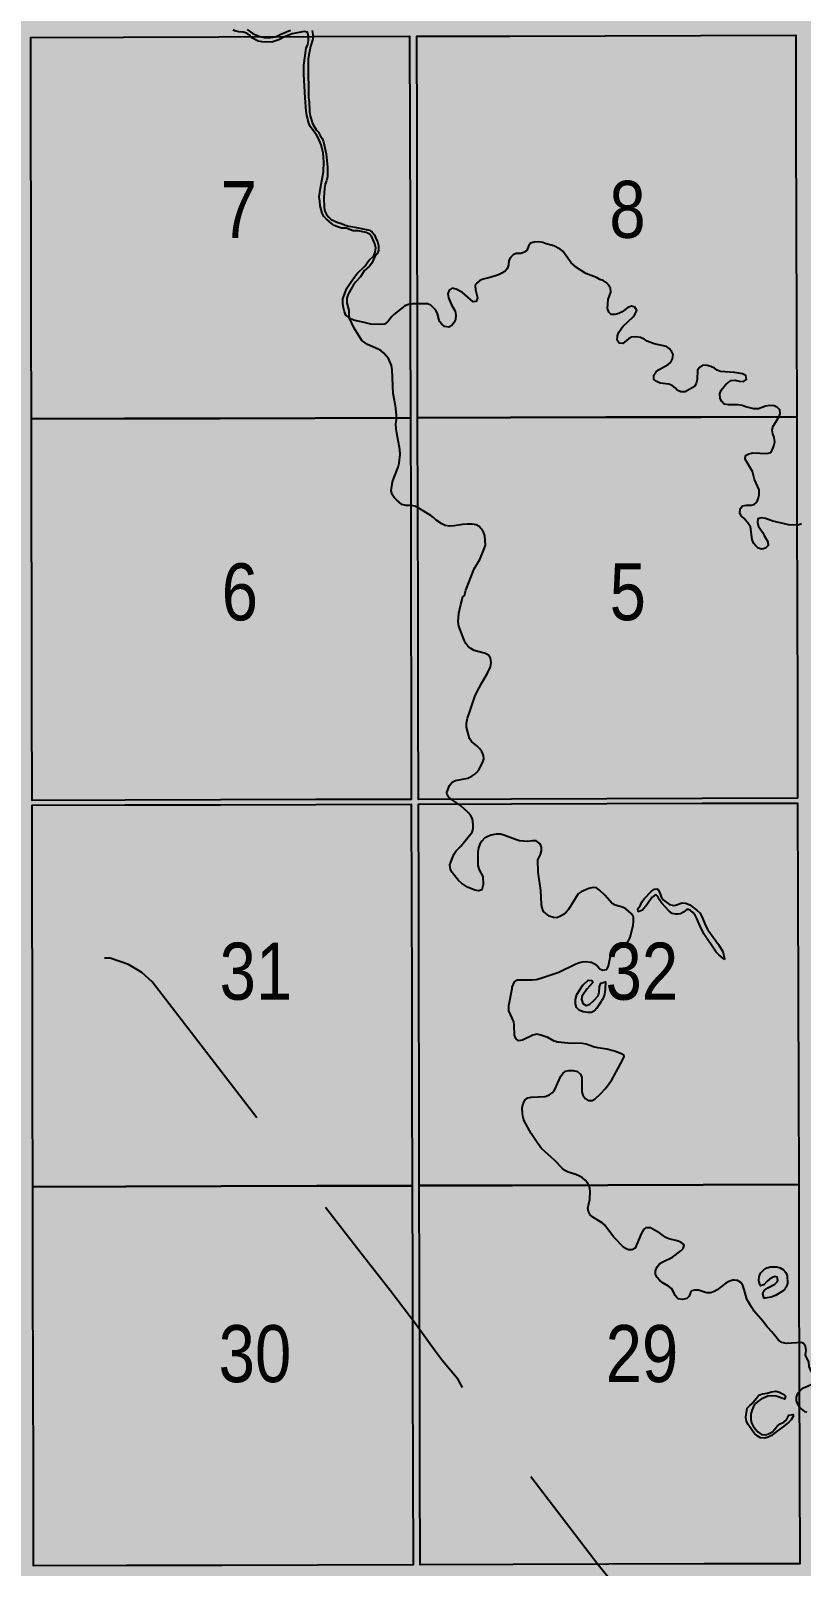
# Model space of a CAD drawing. Extents: x 403018 to 417191, y 6033193 to 6042673.
# Drawn here: x 415010.3 to 415118.5, y 6037482.8 to 6037698.4 of the extents above; entities that cross this region are included whole.
import ezdxf

# ---------------------------------------------------------------- set-up
doc = ezdxf.new("R2010")
doc.units = 0
doc.header["$LTSCALE"] = 5
doc.linetypes.add('DASHED2', pattern=[9.525, 6.35, -3.175])
for name, color, linetype in [('Quarters', 8, 'Continuous'), ('RoadSeg', 57, 'DASHED2'), ('T-WATER', 160, 'Continuous')]:
    doc.layers.add(name, color=color, linetype=linetype)
doc.layers.add('ROUTE-MAP-BACKGROUND-H', color=7, linetype='Continuous', true_color=0xf0ebff)
doc.styles.add('120', font='ARIALN.TTF', dxfattribs={"height": 13})

msp = doc.modelspace()

# ---------------------------------------------------------------- hatches: boundary and pattern name
at = {"layer": 'ROUTE-MAP-BACKGROUND-H'}
h = msp.add_hatch(color=256, dxfattribs=at)
h.dxf.hatch_style = 1
h.paths.add_polyline_path([(412923.423, 6037807.465), (416092.9, 6037807.465), (416092.9, 6035965.758), (412923.423, 6035965.758)])

# ---------------------------------------------------------------- linework, layer by layer
at = {"layer": 'Quarters'}
for points in [[(415023.476, 6037643.93), (415010.423, 6037643.893), (415010.399, 6037657.283), (415010.383, 6037666.492), (415010.375, 6037670.674), (415010.351, 6037684.065), (415010.327, 6037697.455), (415023.374, 6037697.493), (415036.756, 6037697.531), (415050.138, 6037697.569), (415063.52, 6037697.608), (415063.549, 6037684.217), (415063.579, 6037670.826), (415063.608, 6037657.436), (415063.637, 6037644.045), (415050.25, 6037644.007), (415036.863, 6037643.968), (415023.476, 6037643.93)], [(415077.693, 6037644.085), (415064.641, 6037644.048), (415064.612, 6037657.439), (415064.583, 6037670.829), (415064.554, 6037684.22), (415064.525, 6037697.611), (415077.572, 6037697.648), (415090.954, 6037697.686), (415104.336, 6037697.724), (415117.718, 6037697.763), (415117.752, 6037684.372), (415117.786, 6037670.981), (415117.82, 6037657.59), (415117.854, 6037644.2), (415104.467, 6037644.162), (415091.08, 6037644.124), (415077.693, 6037644.085)], [(415023.577, 6037590.367), (415010.52, 6037590.33), (415010.52, 6037590.662), (415010.496, 6037603.721), (415010.472, 6037617.111), (415010.448, 6037630.502), (415010.423, 6037643.893), (415023.476, 6037643.93), (415036.863, 6037643.968), (415050.25, 6037644.007), (415063.637, 6037644.045), (415063.665, 6037630.654), (415063.694, 6037617.264), (415063.724, 6037603.873), (415063.752, 6037590.482), (415050.361, 6037590.444), (415036.969, 6037590.406), (415023.577, 6037590.367)], [(415077.814, 6037590.523), (415064.757, 6037590.485), (415064.728, 6037603.876), (415064.699, 6037617.266), (415064.67, 6037630.657), (415064.641, 6037644.048), (415077.693, 6037644.085), (415091.08, 6037644.124), (415104.467, 6037644.162), (415117.854, 6037644.2), (415117.887, 6037630.809), (415117.921, 6037617.418), (415117.955, 6037604.027), (415117.989, 6037590.637), (415104.597, 6037590.599), (415091.206, 6037590.561), (415077.814, 6037590.523)], [(415023.684, 6037536.131), (415010.621, 6037536.093), (415010.596, 6037549.484), (415010.57, 6037562.875), (415010.546, 6037576.268), (415010.521, 6037589.66), (415023.578, 6037589.698), (415036.97, 6037589.736), (415050.362, 6037589.774), (415063.754, 6037589.813), (415063.784, 6037576.42), (415063.814, 6037563.027), (415063.845, 6037549.637), (415063.876, 6037536.246), (415050.478, 6037536.208), (415037.081, 6037536.169), (415023.684, 6037536.131)], [(415077.942, 6037536.287), (415064.88, 6037536.249), (415064.849, 6037549.64), (415064.818, 6037563.03), (415064.788, 6037576.423), (415064.758, 6037589.816), (415077.815, 6037589.853), (415091.207, 6037589.891), (415104.599, 6037589.929), (415117.99, 6037589.967), (415118.026, 6037576.575), (415118.061, 6037563.182), (415118.097, 6037549.792), (415118.134, 6037536.401), (415104.737, 6037536.363), (415091.34, 6037536.325), (415077.942, 6037536.287)], [(415023.79, 6037482.903), (415010.722, 6037482.865), (415010.697, 6037495.921), (415010.672, 6037509.312), (415010.647, 6037522.703), (415010.621, 6037536.093), (415023.684, 6037536.131), (415037.081, 6037536.169), (415050.478, 6037536.208), (415063.876, 6037536.246), (415063.906, 6037522.856), (415063.937, 6037509.465), (415063.968, 6037496.074), (415063.998, 6037483.018), (415050.596, 6037482.98), (415037.193, 6037482.941), (415023.79, 6037482.903)], [(415078.07, 6037483.059), (415065.003, 6037483.021), (415064.972, 6037496.077), (415064.942, 6037509.468), (415064.911, 6037522.858), (415064.88, 6037536.249), (415077.942, 6037536.287), (415091.34, 6037536.325), (415104.737, 6037536.363), (415118.134, 6037536.401), (415118.17, 6037523.01), (415118.206, 6037509.62), (415118.243, 6037496.229), (415118.278, 6037483.173), (415104.875, 6037483.135), (415091.473, 6037483.097), (415078.07, 6037483.059)]]:
    msp.add_lwpolyline(points, close=True, dxfattribs=at)
at = {"layer": 'RoadSeg', "flags": 128}
msp.add_lwpolyline([(415127.622, 6037433.178), (415124.571, 6037434.413), (415123.705, 6037434.846), (415123.306, 6037435.278), (415123.172, 6037435.612), (415123.102, 6037436.075), (415123.072, 6037437.043), (415123.306, 6037438.342), (415123.172, 6037439.042), (415121.874, 6037441.239), (415120.375, 6037443.004), (415117.478, 6037447.1), (415115.28, 6037449.731), (415106.223, 6037461.819), (415105.523, 6037462.385), (415102.293, 6037466.914), (415099.762, 6037470.244), (415095.334, 6037475.971), (415092.803, 6037479.568), (415089.939, 6037483.064), (415077.351, 6037499.514), (415077.218, 6037499.947), (415072.456, 6037506.241), (415071.158, 6037507.506), (415070.325, 6037509.038), (415068.127, 6037511.635), (415066.995, 6037513.167), (415064.498, 6037516.664), (415060.768, 6037521.526), (415058.604, 6037524.356), (415056.373, 6037527.153), (415027.368, 6037564.882), (415025.903, 6037566.181), (415024.038, 6037567.313), (415021.474, 6037568.179), (415018.943, 6037568.179), (415017.278, 6037567.446), (415012.716, 6037563.85), (415011.085, 6037562.651), (415010.652, 6037562.485), (415005.956, 6037558.921), (415002.926, 6037557.157), (415001.794, 6037556.99), (415001.261, 6037557.123), (414991.804, 6037561.852), (414987.142, 6037564.116), (414986.01, 6037564.716), (414983.179, 6037565.981), (414981.781, 6037566.647), (414980.382, 6037567.113), (414972.688, 6037571.477), (414968.874, 6037573.034), (414964.598, 6037574.439), (414959.07, 6037576.804), (414955.707, 6037578.835), (414951.178, 6037581.999), (414948.314, 6037584.296), (414945.15, 6037586.56), (414939.889, 6037589.558), (414939.589, 6037589.791), (414938.657, 6037590.923), (414937.825, 6037592.122), (414936.925, 6037593.221), (414934.561, 6037595.718), (414934.395, 6037596.351), (414934.062, 6037596.684), (414933.928, 6037599.548), (414934.128, 6037608.072), (414933.262, 6037610.137), (414930.166, 6037612.768), (414928.833, 6037616.431), (414927.801, 6037620.926), (414923.972, 6037626.554)], dxfattribs=at)
at = {"layer": 'T-WATER'}
for points in [[(415049.819, 6037698.414), (415049.936, 6037697.867), (415049.933, 6037697.568), (415049.929, 6037697.207), (415049.607, 6037696.156), (415049.372, 6037695.028), (415049.297, 6037694.405), (415049.262, 6037693.04), (415049.3, 6037689.628), (415049.335, 6037688.998), (415049.438, 6037688.398), (415049.447, 6037687.046), (415049.545, 6037686.453), (415049.878, 6037685.377), (415050.397, 6037684.501), (415050.74, 6037684.143), (415050.966, 6037683.689), (415051.241, 6037683.285), (415051.445, 6037682.803), (415051.791, 6037681.101), (415051.99, 6037679.248), (415051.973, 6037677.914), (415051.865, 6037677.329), (415051.675, 6037676.839), (415051.57, 6037676.266), (415051.494, 6037674.957), (415051.499, 6037673.578), (415051.638, 6037673.048), (415051.868, 6037672.581), (415052.169, 6037672.209), (415052.521, 6037671.886), (415053.443, 6037671.456), (415053.976, 6037671.31), (415054.448, 6037671.113), (415054.98, 6037670.95), (415055.836, 6037670.804), (415057.883, 6037670.409), (415058.257, 6037670.1), (415058.596, 6037669.732), (415058.766, 6037669.234), (415059.024, 6037668.798), (415059.131, 6037668.236), (415059.146, 6037667.562), (415058.946, 6037667.06), (415058.637, 6037666.678), (415058.196, 6037665.742), (415057.875, 6037665.355), (415057.128, 6037664.699), (415056.609, 6037663.821), (415055.941, 6037663.109), (415055.644, 6037662.713), (415054.868, 6037661.402), (415054.725, 6037660.845), (415054.696, 6037660.174), (415055.005, 6037659.122), (415054.988, 6037658.494), (415055.044, 6037658.116), (415054.574, 6037658.459), (415054.358, 6037658.917), (415054.224, 6037659.47), (415054.141, 6037660.076), (415054.151, 6037660.75), (415054.323, 6037661.28), (415054.717, 6037662.269), (415055.257, 6037663.11), (415055.86, 6037663.921), (415056.153, 6037664.297), (415057.219, 6037665.328), (415057.771, 6037666.143), (415058.502, 6037666.801), (415058.684, 6037667.32), (415058.761, 6037667.933), (415058.624, 6037668.498), (415058.194, 6037669.453), (415057.883, 6037669.815), (415057.433, 6037670.065), (415056.279, 6037670.28), (415055.615, 6037670.295), (415054.608, 6037670.659), (415053.953, 6037670.695), (415053.515, 6037670.797), (415052.932, 6037671.057), (415052.538, 6037671.34), (415051.81, 6037671.969), (415051.491, 6037672.328), (415051.256, 6037672.774), (415050.937, 6037673.812), (415050.92, 6037674.462), (415050.839, 6037675.07), (415051, 6037676.283), (415051.449, 6037678.602), (415051.482, 6037679.966), (415051.376, 6037681.24), (415051.113, 6037682.382), (415050.683, 6037683.337), (415050.435, 6037683.775), (415049.564, 6037684.938), (415049.386, 6037685.431), (415049.091, 6037686.515), (415048.996, 6037687.104), (415048.835, 6037688.96), (415048.667, 6037692.225), (415048.676, 6037693.546), (415049.005, 6037695.955), (415049.209, 6037696.449), (415049.33, 6037697.012), (415049.299, 6037697.567), (415049.165, 6037698.175), (415048.728, 6037698.301), (415047.034, 6037697.944), (415045.945, 6037697.557), (415045.154, 6037697.122), (415044.155, 6037696.774), (415042.84, 6037696.816), (415042.267, 6037696.927), (415041.351, 6037697.382), (415041.219, 6037697.543), (415041.046, 6037697.756), (415040.662, 6037698.037), (415040.166, 6037698.211), (415039.52, 6037698.231), (415038.981, 6037698.375), (415038.735, 6037698.541)], [(415040.69, 6037698.547), (415041.548, 6037697.974), (415042.649, 6037697.548), (415043.113, 6037697.45), (415043.736, 6037697.415), (415044.351, 6037697.474), (415044.646, 6037697.553), (415044.894, 6037697.62), (415045.338, 6037697.862), (415046.81, 6037698.454)], [(415093.369, 6037658.923), (415092.887, 6037658.695), (415092.376, 6037658.541), (415091.806, 6037658.552), (415091.471, 6037658.899), (415091.295, 6037659.402), (415091.32, 6037660.025), (415091.405, 6037660.661), (415091.769, 6037661.673), (415091.704, 6037662.27), (415091.43, 6037662.68), (415091.101, 6037663.042), (415090.711, 6037663.321), (415090.198, 6037663.479), (415089.771, 6037663.749), (415088.272, 6037664.313), (415086.967, 6037665.163), (415086.218, 6037665.829), (415085.034, 6037667.442), (415084.654, 6037667.727), (415083.768, 6037668.188), (415082.689, 6037668.466), (415082.198, 6037668.66), (415081.615, 6037668.767), (415080.981, 6037668.73), (415080.472, 6037668.564), (415080.207, 6037668.138), (415080.023, 6037667.652), (415079.644, 6037667.317), (415079.141, 6037667.127), (415078.497, 6037667.134), (415078.053, 6037666.912), (415077.693, 6037666.577), (415077.453, 6037666.133), (415077.38, 6037665.512), (415077.2, 6037664.983), (415076.893, 6037664.608), (415076.477, 6037664.337), (415075.982, 6037664.141), (415074.955, 6037663.798), (415073.839, 6037663.529), (415073.358, 6037663.325), (415072.998, 6037663.008), (415072.716, 6037662.614), (415072.788, 6037662.008), (415073.035, 6037660.906), (415072.872, 6037660.369), (415072.418, 6037660.333), (415070.959, 6037661.636), (415070.063, 6037662.117), (415069.51, 6037662.238), (415069.048, 6037661.988), (415068.882, 6037661.475), (415068.992, 6037660.894), (415069.406, 6037659.895), (415069.898, 6037659.032), (415070.012, 6037658.479), (415069.967, 6037657.831), (415069.733, 6037657.387), (415069.436, 6037657.002), (415069, 6037656.758), (415068.414, 6037656.87), (415068.022, 6037657.177), (415067.729, 6037657.573), (415067.428, 6037658.656), (415067.194, 6037659.139), (415066.518, 6037659.851), (415066.034, 6037660.046), (415063.956, 6037660.063), (415063.716, 6037660.024)], [(415063.716, 6037660.024), (415063.36, 6037659.966), (415062.862, 6037659.77), (415061.321, 6037658.559), (415060.983, 6037658.229), (415060.446, 6037657.547)], [(415110.688, 6037638.776), (415111.134, 6037639.002), (415111.7, 6037639.126), (415113.645, 6037639.048), (415114.202, 6037639.179), (415114.446, 6037639.611), (415114.648, 6037640.134), (415114.776, 6037640.682), (415114.715, 6037641.307), (415114.527, 6037641.79), (415114.415, 6037642.339), (415114.544, 6037642.892), (415115.326, 6037644.161), (415115.541, 6037644.619), (415115.474, 6037645.159), (415115.147, 6037645.506), (415114.709, 6037645.739), (415114.063, 6037645.771), (415113.479, 6037645.683), (415112.484, 6037645.332), (415111.844, 6037645.327), (415110.713, 6037645.586), (415110.212, 6037645.77), (415109.617, 6037645.87), (415108.266, 6037645.893), (415107.661, 6037645.97), (415107.36, 6037646.348), (415107.115, 6037646.774), (415107.078, 6037647.398), (415107.27, 6037647.925), (415107.878, 6037648.672), (415108.221, 6037649.005), (415108.653, 6037649.281), (415109.237, 6037649.33), (415109.784, 6037649.196), (415110.405, 6037649.137), (415110.793, 6037649.422), (415110.72, 6037649.994), (415110.262, 6037650.21), (415109.112, 6037650.423), (415107.181, 6037650.539), (415106.701, 6037650.74), (415106.296, 6037651.02), (415105.818, 6037651.241), (415105.271, 6037651.398), (415104.657, 6037651.437), (415104.241, 6037651.152), (415103.944, 6037650.757), (415103.878, 6037649.438), (415103.757, 6037648.885), (415103.492, 6037648.451), (415102.198, 6037647.71), (415101.588, 6037647.711), (415101.094, 6037647.918), (415100.777, 6037648.279), (415100.396, 6037648.57), (415099.918, 6037648.788), (415098.693, 6037648.905), (415098.243, 6037649.155), (415097.823, 6037649.43), (415097.81, 6037650.028), (415098.095, 6037650.456), (415098.454, 6037650.799), (415099.826, 6037651.53), (415100.204, 6037651.868), (415100.442, 6037652.34), (415100.503, 6037652.94), (415100.281, 6037653.413), (415099.974, 6037653.79), (415099.558, 6037654.069), (415097.847, 6037654.415), (415096.859, 6037654.829), (415096.429, 6037655.1), (415095.929, 6037655.304), (415095.336, 6037655.421), (415094.688, 6037655.364), (415094.224, 6037655.122), (415093.459, 6037654.468), (415092.918, 6037654.51), (415092.667, 6037654.944), (415092.716, 6037655.538), (415092.88, 6037656.084), (415093.468, 6037656.885), (415094.893, 6037658.235), (415095.17, 6037658.653), (415095.396, 6037659.123), (415095.13, 6037659.571), (415094.643, 6037659.747), (415094.163, 6037659.519), (415093.369, 6037658.923)], [(415060.446, 6037657.547), (415060.385, 6037657.468), (415059.97, 6037657.186), (415059.358, 6037657.139), (415058.065, 6037657.215), (415056.954, 6037657.466), (415055.834, 6037657.721), (415055.328, 6037657.899), (415055.044, 6037658.116)], [(415069.188, 6037580.98), (415069.186, 6037581.305), (415069.515, 6037582.285), (415069.764, 6037582.836), (415070.045, 6037583.236), (415070.721, 6037583.906), (415072.303, 6037585.854), (415072.434, 6037586.351), (415072.446, 6037586.922), (415072.338, 6037587.744), (415072.097, 6037588.181), (415071.768, 6037588.61), (415070.64, 6037589.601), (415069.368, 6037590.505), (415068.977, 6037590.859), (415068.743, 6037591.308), (415068.762, 6037591.455), (415069.138, 6037592.442), (415069.507, 6037592.916), (415069.975, 6037593.115), (415071.712, 6037593.451), (415072.231, 6037593.718), (415072.658, 6037594.026), (415073.009, 6037594.348), (415073.288, 6037594.743), (415073.752, 6037595.624), (415073.937, 6037596.156), (415073.894, 6037596.655), (415073.647, 6037597.212), (415073.344, 6037597.609), (415072.972, 6037597.982), (415072.223, 6037598.613), (415071.94, 6037599.044), (415071.52, 6037600.624), (415071.498, 6037601.186), (415071.626, 6037601.866), (415072.005, 6037602.939), (415072.682, 6037604.944), (415072.908, 6037605.448), (415073.635, 6037606.853), (415074.453, 6037608.176), (415074.894, 6037609.075), (415074.967, 6037609.704), (415074.874, 6037610.312), (415074.581, 6037610.731), (415074.149, 6037610.981), (415072.56, 6037611.394), (415072.089, 6037611.656), (415071.708, 6037611.979), (415071.403, 6037612.364), (415071.192, 6037612.817), (415070.439, 6037614.82), (415070.342, 6037615.462), (415070.43, 6037616.628), (415070.7, 6037617.848), (415071.005, 6037618.914), (415071.219, 6037619.117), (415071.393, 6037619.85), (415072.577, 6037622.869), (415073.357, 6037624.166), (415074.005, 6037625.641), (415074.147, 6037626.172), (415074.09, 6037627.518), (415073.894, 6037627.987), (415073.621, 6037628.415), (415073.284, 6037628.782), (415072.863, 6037629.039), (415072.275, 6037629.118), (415071.604, 6037629.121), (415070.953, 6037629.072), (415069.77, 6037628.878), (415069.132, 6037628.857), (415068.527, 6037628.95), (415068.039, 6037629.168), (415067.221, 6037629.7), (415066.878, 6037630.047), (415066.495, 6037630.33), (415064.728, 6037631.402), (415064.252, 6037631.627), (415063.675, 6037631.746), (415062.997, 6037631.741), (415062.426, 6037631.882), (415061.668, 6037632.516), (415061.347, 6037632.858), (415061.078, 6037633.26), (415060.95, 6037633.797), (415061.136, 6037635.039), (415061.283, 6037635.588), (415061.914, 6037637.098), (415062.049, 6037637.663), (415062.209, 6037638.908), (415062.166, 6037639.582), (415061.721, 6037641.873), (415061.644, 6037642.495), (415061.601, 6037643.137), (415061.662, 6037643.794), (415061.658, 6037644.484), (415061.524, 6037645.731), (415061.188, 6037647.457), (415061.089, 6037650.805), (415060.974, 6037651.398), (415060.531, 6037652.355), (415059.906, 6037653.12), (415059.518, 6037653.439), (415059.091, 6037653.684), (415057.618, 6037654.328), (415056.791, 6037654.883), (415055.745, 6037656.614), (415055.044, 6037658.116)], [(415118.51, 6037629.174), (415118.045, 6037628.968), (415116.704, 6037629.018), (415116.167, 6037629.181), (415114.491, 6037629.544), (415113.474, 6037629.908), (415112.917, 6037630.021), (415112.392, 6037629.869), (415112.341, 6037629.293), (415112.511, 6037628.79), (415113.077, 6037628.004), (415113.289, 6037627.516), (415113.82, 6037626.658), (415113.853, 6037626.1), (415113.49, 6037625.749), (415112.983, 6037625.589), (415112.457, 6037625.757), (415112.105, 6037626.076), (415111.801, 6037626.469), (415111.625, 6037626.966), (415111.351, 6037628.74), (415111.113, 6037629.177), (415110.467, 6037629.922), (415110.092, 6037630.247), (415109.857, 6037630.679), (415109.902, 6037631.292), (415110.231, 6037631.672), (415110.808, 6037631.785), (415111.494, 6037631.787), (415111.89, 6037631.868), (415112.253, 6037632.207), (415112.462, 6037632.667), (415112.571, 6037633.254), (415112.569, 6037633.944), (415111.932, 6037635.379), (415111.667, 6037636.489), (415110.614, 6037638.237), (415110.688, 6037638.776)], [(415094.724, 6037574.32), (415094.601, 6037574.466), (415093.861, 6037575.134), (415093.404, 6037575.336), (415092.352, 6037575.615), (415091.937, 6037575.839), (415090.903, 6037577.055), (415090.164, 6037577.755), (415089.758, 6037578.062), (415089.261, 6037578.103), (415088.655, 6037577.957), (415087.606, 6037577.509), (415087.18, 6037577.198), (415085.831, 6037575.016), (415085.492, 6037574.626), (415085.112, 6037574.321), (415084.699, 6037574.065), (415084.195, 6037573.872), (415083.695, 6037573.886), (415083.101, 6037574.086), (415082.314, 6037574.732), (415082.118, 6037575.191), (415082.026, 6037575.719), (415081.945, 6037577.687), (415081.548, 6037580.278), (415081.52, 6037582.013), (415081.879, 6037582.754), (415082.049, 6037583.279), (415082.047, 6037583.782), (415081.829, 6037584.252), (415081.276, 6037584.642), (415080.779, 6037584.645), (415080.057, 6037584.557), (415078.932, 6037584.68), (415078.363, 6037584.842), (415076.747, 6037585.466), (415076.26, 6037585.579), (415075.662, 6037585.599), (415074.946, 6037585.454), (415074.478, 6037585.278), (415074.036, 6037585.013), (415073.676, 6037584.629), (415073.393, 6037584.171), (415073.2, 6037583.694), (415073.083, 6037583.115), (415073.102, 6037581.211), (415073.303, 6037580.577), (415073.774, 6037579.64), (415073.825, 6037578.508), (415073.648, 6037577.794), (415073.179, 6037577.619), (415072.665, 6037577.727), (415071.627, 6037578.171), (415070.794, 6037578.704), (415070.371, 6037579.07), (415069.486, 6037580.226), (415069.233, 6037580.657), (415069.188, 6037580.98)], [(415091.207, 6037566.594), (415091.426, 6037567.122), (415091.665, 6037568.268), (415091.973, 6037568.776), (415093.936, 6037570.274), (415094.266, 6037570.64), (415094.489, 6037571.121), (415094.886, 6037572.752), (415094.961, 6037573.314), (415094.963, 6037573.957), (415094.921, 6037574.088), (415094.724, 6037574.32)], [(415077.933, 6037564.114), (415078.257, 6037564.852), (415078.662, 6037565.168), (415080.686, 6037565.149), (415081.305, 6037565.213), (415081.787, 6037565.343), (415084.462, 6037566.202), (415086.751, 6037567.357), (415087.212, 6037567.551), (415087.721, 6037567.678), (415088.272, 6037567.718), (415088.87, 6037567.647)], [(415088.87, 6037567.647), (415089.045, 6037567.626), (415089.485, 6037567.389), (415089.871, 6037567.072), (415090.207, 6037566.709), (415090.655, 6037566.483), (415091.207, 6037566.594)], [(415093.282, 6037554.75), (415092.298, 6037555.145), (415091.196, 6037555.41), (415089.931, 6037555.602), (415089.341, 6037555.74), (415088.287, 6037556.092), (415087.735, 6037556.193), (415085.751, 6037556.252), (415084.324, 6037556.392), (415083.799, 6037556.548), (415082.906, 6037557.049), (415081.94, 6037557.4), (415081.387, 6037557.5), (415080.81, 6037557.379), (415079.354, 6037556.698), (415078.808, 6037556.569), (415078.433, 6037556.899), (415078.234, 6037557.36), (415078.213, 6037558.771), (415078.145, 6037559.267), (415077.467, 6037560.801), (415077.432, 6037561.559), (415077.894, 6037563.918), (415077.933, 6037564.114)], [(415110.84, 6037520.295), (415110.497, 6037521.676), (415110.273, 6037522.216), (415110.005, 6037522.638), (415109.564, 6037522.92), (415109.121, 6037522.986), (415108.886, 6037522.958), (415108.348, 6037522.795), (415107.909, 6037522.54), (415106.703, 6037521.628), (415106.272, 6037521.374), (415105.793, 6037521.188), (415105.295, 6037521.18), (415105.034, 6037521.234), (415104.066, 6037521.596), (415103.51, 6037521.598), (415103.134, 6037521.476), (415102.937, 6037521.266), (415102.761, 6037520.742), (415102.455, 6037520.396), (415101.842, 6037520.269), (415101.226, 6037520.374), (415101.02, 6037520.526), (415100.777, 6037520.827), (415100.573, 6037521.345), (415100.264, 6037521.827), (415099.863, 6037522.125), (415098.979, 6037522.648), (415098.601, 6037522.966), (415098.282, 6037523.35), (415098.051, 6037523.795), (415098.051, 6037524.298), (415098.285, 6037524.857), (415098.619, 6037525.266), (415099.043, 6037525.558), (415100.418, 6037526.211), (415101.591, 6037527.11), (415101.935, 6037527.446), (415102.04, 6037527.855), (415101.993, 6037527.995), (415101.577, 6037528.318), (415101.058, 6037528.494), (415099.918, 6037528.768), (415099.466, 6037528.98), (415098.634, 6037529.592), (415097.319, 6037530.328), (415096.692, 6037530.325), (415096.385, 6037530.127), (415096.009, 6037529.483), (415095.173, 6037527.49), (415094.754, 6037527.235), (415094.256, 6037527.251), (415094.011, 6037527.317), (415093.581, 6037527.58), (415092.15, 6037529.054), (415090.906, 6037530.684), (415090.525, 6037531.032), (415089.226, 6037531.819), (415088.875, 6037532.175), (415088.616, 6037532.62), (415088.518, 6037533.112), (415088.811, 6037534.305), (415088.886, 6037535.459), (415088.759, 6037536.154), (415088.496, 6037536.65), (415088.155, 6037537.036), (415087.781, 6037537.334), (415087.35, 6037537.588), (415086.864, 6037537.813), (415085.778, 6037538.16), (415085.319, 6037538.393), (415084.943, 6037538.709), (415083.912, 6037539.779), (415082.043, 6037541.477), (415081.401, 6037542.298), (415080.561, 6037543.567), (415079.606, 6037545.337), (415079.442, 6037545.835), (415079.359, 6037546.38), (415079.335, 6037547.19), (415079.446, 6037547.779), (415079.728, 6037548.277), (415080.115, 6037548.577), (415080.602, 6037548.68), (415082.541, 6037548.744), (415083.152, 6037548.996), (415083.539, 6037549.284), (415083.858, 6037549.669), (415084.758, 6037551.606), (415085.031, 6037552.002), (415085.404, 6037552.302), (415085.886, 6037552.435), (415086.457, 6037552.426), (415087.083, 6037552.261), (415087.497, 6037551.912), (415087.71, 6037551.45), (415087.686, 6037549.433), (415087.819, 6037548.95), (415088.142, 6037548.49), (415088.563, 6037548.227), (415089.145, 6037548.211), (415089.578, 6037548.46), (415090.325, 6037549.128), (415091.001, 6037549.872), (415091.909, 6037551.108), (415093.417, 6037553.877), (415093.636, 6037554.376), (415093.582, 6037554.566), (415093.282, 6037554.75)], [(415111.861, 6037518.69), (415111.788, 6037518.774), (415111.496, 6037519.211), (415110.84, 6037520.295)], [(415113.789, 6037516.313), (415113.689, 6037516.418), (415113.12, 6037517.228), (415111.861, 6037518.69)], [(415117.933, 6037506.858), (415118.045, 6037507.14), (415118.383, 6037507.543), (415118.794, 6037507.843), (415120.219, 6037508.468), (415120.486, 6037508.892), (415120.466, 6037509.086), (415120.302, 6037509.506), (415119.778, 6037510.378), (415119.617, 6037510.851), (415119.538, 6037511.473), (415119.121, 6037512.362), (415119.091, 6037512.518), (415119.179, 6037513.101), (415119.115, 6037513.732), (415118.813, 6037514.101), (415118.511, 6037514.207), (415116.426, 6037514.091), (415115.765, 6037514.238), (415115.282, 6037514.567), (415114.351, 6037515.723), (415113.789, 6037516.313)], [(415119.299, 6037504.387), (415119.034, 6037504.476), (415118.284, 6037505.125), (415118.036, 6037505.557), (415117.843, 6037506.044), (415117.809, 6037506.546), (415117.933, 6037506.858)]]:
    msp.add_lwpolyline(points, dxfattribs=at)
for points in [[(415107.711, 6037568.002), (415106.903, 6037568.657), (415106.57, 6037569.03), (415104.826, 6037571.607), (415104.237, 6037572.757), (415103.856, 6037573.773), (415103.623, 6037574.215), (415103.287, 6037574.583), (415102.912, 6037574.914), (415102.478, 6037575.063), (415101.987, 6037574.665), (415101.555, 6037574.431), (415101.173, 6037574.361), (415100.866, 6037574.348), (415100.372, 6037574.439), (415099.94, 6037574.763), (415098.881, 6037575.979), (415098.599, 6037576.391), (415098.368, 6037576.864), (415098.151, 6037577.088), (415097.917, 6037577.004), (415097.524, 6037576.695), (415096.836, 6037575.668), (415096.208, 6037574.948), (415095.752, 6037574.741), (415095.592, 6037574.744), (415095.551, 6037575.133), (415095.924, 6037575.623), (415096.144, 6037576.125), (415096.453, 6037576.518), (415097.475, 6037577.575), (415097.875, 6037577.88), (415098.3, 6037577.902), (415098.424, 6037577.799), (415098.649, 6037577.353), (415098.832, 6037576.789), (415099.133, 6037576.39), (415099.993, 6037575.727), (415100.55, 6037575.571), (415100.854, 6037575.624), (415101.784, 6037575.943), (415102.284, 6037575.917), (415102.862, 6037575.661), (415103.842, 6037574.945), (415104.248, 6037574.529), (415104.497, 6037574.112), (415105.103, 6037572.662), (415105.372, 6037572.172), (415106.896, 6037570.092), (415107.489, 6037569.133), (415107.737, 6037568.079), (415107.711, 6037568.002)], [(415088.548, 6037560.541), (415087.887, 6037560.672), (415087.342, 6037560.888), (415086.961, 6037561.275), (415086.825, 6037561.777), (415086.811, 6037562.361), (415086.99, 6037563.098), (415087.827, 6037564.393), (415088.593, 6037565.1), (415089.106, 6037565.075), (415089.214, 6037564.785), (415088.378, 6037563.826), (415087.894, 6037563.101), (415087.76, 6037562.902), (415087.652, 6037562.411), (415087.825, 6037561.84), (415088.322, 6037561.556), (415088.814, 6037561.741), (415089.335, 6037562.185), (415089.971, 6037562.917), (415090.04, 6037563.102), (415090.146, 6037563.386), (415090.18, 6037564.199), (415090.338, 6037564.688), (415091.007, 6037564.857), (415090.97, 6037563.765), (415090.891, 6037563.135), (415090.88, 6037563.105), (415090.659, 6037562.486), (415089.812, 6037561.176), (415089.484, 6037560.81), (415089.045, 6037560.572), (415088.548, 6037560.541)], [(415113.302, 6037520.414), (415113.103, 6037521.012), (415113.104, 6037521.125), (415113.34, 6037521.568), (415113.825, 6037521.921), (415114.784, 6037522.407), (415115.137, 6037522.76), (415115.187, 6037522.924), (415115.107, 6037523.416), (415114.794, 6037523.481), (415114.473, 6037523.377), (415114.031, 6037523.1), (415113.651, 6037522.776), (415113.247, 6037522.327), (415112.779, 6037522.197), (415112.698, 6037522.316), (415112.543, 6037522.948), (415112.571, 6037523.496), (415112.786, 6037523.948), (415113.239, 6037524.428), (415113.644, 6037524.698), (415114.174, 6037524.856), (415115.056, 6037524.874), (415115.555, 6037524.722), (415115.998, 6037524.445), (415116.328, 6037524.036), (415116.518, 6037523.573), (415116.58, 6037522.54), (415116.479, 6037522.137), (415116.172, 6037521.712), (415115.793, 6037521.387), (415114.868, 6037520.819), (415114.263, 6037520.586), (415113.418, 6037520.453), (415113.302, 6037520.414)], [(415113.381, 6037500.788), (415112.768, 6037500.86), (415112.31, 6037501.135), (415111.929, 6037501.459), (415111.63, 6037501.849), (415111.036, 6037502.695), (415110.806, 6037503.138), (415110.725, 6037503.731), (415110.916, 6037505.009), (415111.224, 6037505.361), (415111.602, 6037505.657), (415112.559, 6037506.824), (415113.057, 6037507.029), (415113.704, 6037507.093), (415114.338, 6037507.29), (415114.919, 6037507.393), (415115.435, 6037507.25), (415115.881, 6037507.024), (415116.152, 6037506.838), (415116.285, 6037506.673), (415116.179, 6037506.252), (415114.97, 6037506.673), (415114.336, 6037506.757), (415113.806, 6037506.682), (415112.889, 6037506.267), (415112.468, 6037505.992), (415112.084, 6037505.65), (415111.804, 6037505.256), (415111.547, 6037504.673), (415111.439, 6037504.185), (415111.428, 6037503.419), (415111.518, 6037502.928), (415111.763, 6037502.463), (415112.07, 6037502.044), (415112.42, 6037501.669), (415112.927, 6037501.325), (415113.502, 6037501.289), (415114.01, 6037501.433), (415114.44, 6037501.688), (415115.149, 6037502.523), (415115.543, 6037502.83), (415116.046, 6037503.064), (415116.431, 6037503.383), (415116.73, 6037504.022), (415117.357, 6037504.106), (415117.378, 6037503.841), (415117.089, 6037503.365), (415116.751, 6037503.031), (415115.982, 6037502.416), (415115.153, 6037501.843), (415114.335, 6037501.173), (415113.86, 6037500.929), (415113.381, 6037500.788)]]:
    msp.add_lwpolyline(points, close=True, dxfattribs=at)

# ---------------------------------------------------------------- texts
at = {"layer": 'RoadSeg', "style": '120'}
msp.add_text('65-19-5', height=39.983, rotation=359.95761, dxfattribs=at).set_placement((415095.756, 6037697.253))
for s, height, p in [('7', 8.004, (415036.989, 6037669.294)), ('8', 8.004, (415091.551, 6037669.314)), ('6', 8.004, (415037.135, 6037615.612)), ('5', 8.004, (415091.598, 6037615.637)), ('31', 8.0041, (415036.844, 6037562.356)), ('32', 8.0041, (415091.023, 6037562.356)), ('30', 8.0041, (415036.704, 6037508.664)), ('29', 8.0041, (415091.036, 6037508.673))]:
    msp.add_text(s, height=height, dxfattribs=at).set_placement(p)

doc.saveas('drawing.dxf')
